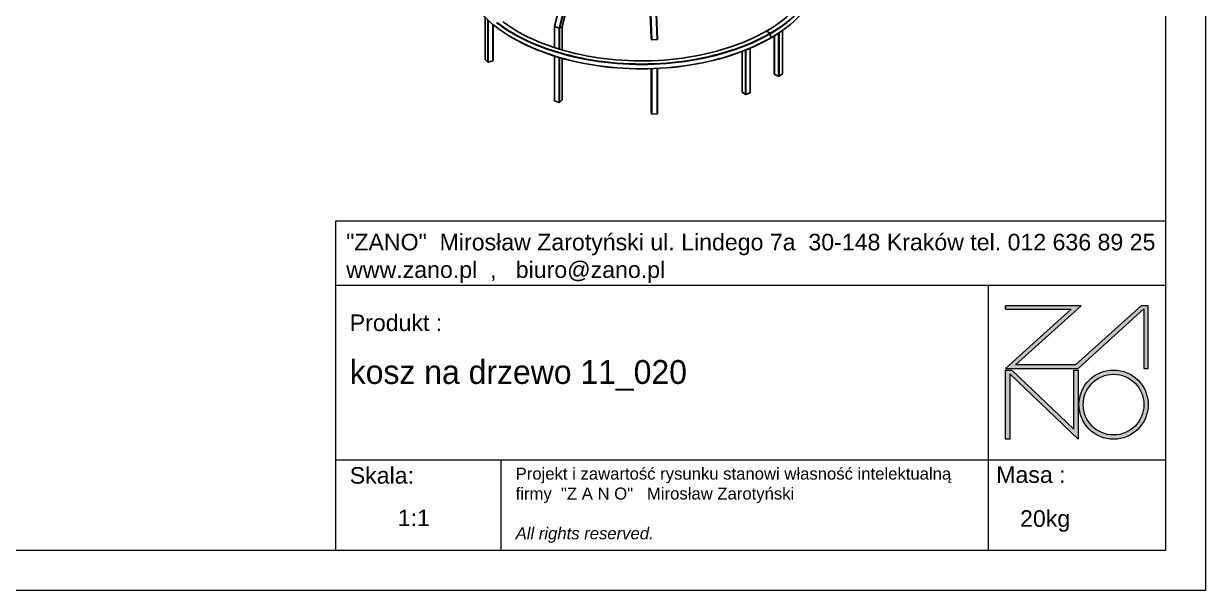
# Model space of a CAD drawing. Header units: millimetres. Extents: x -2251 to 3689, y -1488 to 2712.
# Drawn here: x 719 to 3689, y -1488 to -63 of the extents above; entities that cross this region are included whole.
import ezdxf

# ---------------------------------------------------------------- set-up
doc = ezdxf.new("R2010")
doc.units = ezdxf.units.MM
doc.layers.add('tabelka', color=155, linetype='Continuous')

# ---------------------------------------------------------------- blocks, each defined once
blk = doc.blocks.new('zano')
at = {"layer": 'Defpoints', "lineweight": 5}
for points in [[(6270.2, 3716.2), (6270.2, 3707.4), (6434.8, 3707.4), (6270.2, 3558.4), (6452.4, 3558.4), (6617.9, 3708.2), (6617.9, 3558.4), (6628.6, 3558.4), (6628.6, 3716.2), (6610.7, 3716.2), (6446.1, 3567.2), (6295.4, 3567.2), (6459.9, 3716.2), (6270.2, 3716.2), (6270.2, 3707.4)], [(6270.2, 3554.4), (6286.2, 3554.4), (6441.7, 3405.6), (6441.7, 3554.4), (6452.4, 3554.4), (6452.4, 3380.5), (6281, 3544.6), (6281, 3380.5), (6270.2, 3380.5)]]:
    blk.add_hatch(color=251, dxfattribs=at).paths.add_polyline_path(points)
h = blk.add_hatch(color=251, dxfattribs=at)
h.paths.add_polyline_path([(6454.7, 3467.4, 1), (6628.6, 3467.4, 1)])
h.paths.add_polyline_path([(6617.9, 3467.4, -1), (6465.4, 3467.4, -1)], flags=16)
at = {"layer": 'Defpoints', "color": 251, "lineweight": 5}
blk.add_lwpolyline([(6434.8, 3707.4), (6270.2, 3558.4), (6452.4, 3558.4), (6617.9, 3708.2), (6617.9, 3558.4), (6628.6, 3558.4), (6628.6, 3716.2), (6610.7, 3716.2), (6446.1, 3567.2), (6295.4, 3567.2), (6459.9, 3716.2), (6270.2, 3716.2), (6270.2, 3707.4), (6432.1, 3707.4)], dxfattribs=at)
for points in [[(6270.2, 3716.2), (6270.2, 3707.4), (6434.8, 3707.4), (6270.2, 3558.4), (6452.4, 3558.4), (6617.9, 3708.2), (6617.9, 3558.4), (6628.6, 3558.4), (6628.6, 3716.2), (6610.7, 3716.2), (6446.1, 3567.2), (6295.4, 3567.2), (6459.9, 3716.2), (6270.2, 3716.2), (6270.2, 3707.4)], [(6270.2, 3554.4), (6286.2, 3554.4), (6441.7, 3405.6), (6441.7, 3554.4), (6452.4, 3554.4), (6452.4, 3380.5), (6281, 3544.6), (6281, 3380.5), (6270.2, 3380.5)]]:
    blk.add_lwpolyline(points, close=True, dxfattribs=at)
for radius in [87, 76.3]:
    blk.add_circle((6541.7, 3467.4), radius, dxfattribs=at)
blk = doc.blocks.new('TABELA')
at = {"layer": 'tabelka', "lineweight": 5}
for p, q in [((4587.4, 3929.4), (6672.4, 3929.4)), ((4587.4, 3767.6), (4587.4, 3929.4)), ((4587.4, 3929.4), (6672.4, 3929.4)), ((6226.5, 3767.6), (6226.5, 3329)), ((4587.4, 3329), (6672.4, 3329)), ((5001.6, 3329), (5001.6, 3100.4)), ((6226.5, 3329), (6226.5, 3100.4))]:
    blk.add_line(p, q, dxfattribs=at)
blk.add_lwpolyline([(4587.4, 3767.6), (6672.4, 3767.6), (6672.4, 3100.4), (4587.4, 3100.4)], close=True, dxfattribs=at)
blk.add_blockref('zano', (0, 0))
at = {"layer": 'tabelka', "lineweight": 5, "attachment_point": 1}
for s, insert, char_height, width in [('{\\fArial|b0|i0|c238|p34;"ZANO"  Mirosław Zarotyński ul. Lindego 7a  30-148 Kraków tel. 012 636 89 25\\Pwww.zano.pl  ,   biuro@zano.pl}', (4613, 3896.9), 41.595, 2040.38), ('{\\fArial|b0|i0|c238|p34;Produkt : }', (4622, 3694.1), 41.595, 265.273), ('{\\fCentury Gothic|b0|i0|c238|p34;kosz na drzewo 11_020}', (4622, 3579.5), 60, 1048.78), ('{\\fArial|b0|i0|c238|p34;Skala: }', (4622, 3310.3), 41.595, 191.675), ('{\\fArial|b0|i0|c238|p34;Masa :}', (6246.7, 3312.2), 41.595, 200.457), ('{\\fArial|b0|i0|c238|p34;1:1}', (4742.5, 3203.5), 41.595, 42.482), ('{\\fArial|b0|i0|c238|p34;20kg}', (6306.7, 3201.8), 41.595, 42.482)]:
    blk.add_mtext(s, dxfattribs=dict(at, insert=insert, char_height=char_height, width=width))
at = {"layer": 'tabelka', "color": 1, "lineweight": 5, "insert": (5038.9, 3308.9), "char_height": 30, "width": 1186.12, "attachment_point": 1}
blk.add_mtext('{\\fArial|b0|i0|c0|p34;Projekt i zawartość rysunku stanowi własność intelektualną firmy \\fArial|b0|i0|c238|p34; "Z A N O"   Mirosław Zarotyński\\fArial|b0|i1|c238|p34;\\P\\PAll rights reserved.}', dxfattribs=at)
blk = doc.blocks.new('izometria')
for p, q in [((892.7, 726.6), (818.8, 441.5)), ((819, 441.3), (892.9, 726.5)), ((826.9, 438.8), (900.9, 724.1)), ((827.6, 438.8), (901.5, 724)), ((831.9, 441.3), (905, 723.1)), ((832, 441.4), (905, 723.1)), ((969.8, 715.8), (981, 422.6)), ((981, 422.5), (969.8, 715.8)), ((981.6, 419.4), (970.4, 715.8)), ((982.2, 419.3), (970.9, 715.9)), ((991.1, 419.6), (979.9, 716.2)), ((991.6, 419.8), (980.4, 716.2)), ((703, 456.5), (703, 386.5)), ((703, 386.3), (703, 456.5)), ((707.3, 381.8), (707.3, 452.5)), ((707.9, 381.6), (707.9, 451.9)), ((715.9, 384.1), (715.9, 445)), ((716.1, 384.3), (716.1, 444.8)), ((818.8, 441.5), (818.8, 406.1)), ((826.9, 438.8), (819, 441.3)), ((819, 441.3), (819, 406)), ((826.9, 438.8), (826.9, 403.5)), ((831.9, 441.3), (827.6, 438.8)), ((827.6, 438.8), (827.6, 403.3)), ((831.9, 441.3), (831.9, 402)), ((832, 441.4), (832, 402)), ((981.6, 419.4), (981, 422.5)), ((991.1, 419.6), (982.2, 419.3)), ((1173.8, 433.7), (1172.8, 433.2)), ((1174, 433.7), (1173.1, 433.1)), ((1175.7, 434.8), (1173.8, 433.7)), ((1175.9, 434.8), (1174, 433.7)), ((1174, 433.7), (1180.4, 430)), ((1180.4, 430), (1179.4, 429.5)), ((1186.3, 433.6), (1180.4, 430)), ((1180.7, 429.4), (1180.7, 422.1)), ((1187.3, 425.9), (1187.3, 361.4)), ((1187.5, 361.2), (1187.5, 426)), ((1194.6, 358), (1194.6, 430.6)), ((1195.3, 358.1), (1195.3, 431.1)), ((1200.9, 362.2), (1200.9, 434.9)), ((1201, 362.4), (1201, 434.9)), ((1133.5, 399.7), (1133.5, 331.7)), ((1133.6, 331.5), (1133.6, 399.8)), ((1139.1, 327.4), (1139.1, 401.9)), ((1139.8, 327.3), (1139.8, 402.2)), ((1147, 330.4), (1147, 405.2)), ((1147.1, 330.7), (1147.1, 405.3)), ((707.3, 381.8), (703, 386.3)), ((715.9, 384.1), (707.9, 381.6)), ((818.8, 392), (818.8, 316.8)), ((819, 316.6), (819, 391.9)), ((826.9, 314), (826.9, 389.5)), ((827.6, 314.2), (827.6, 389.3)), ((831.9, 318.7), (831.9, 388.1)), ((832, 318.9), (832, 388)), ((981, 370.6), (981, 300)), ((981, 300), (981, 370.6)), ((981.6, 294.8), (981.6, 370.6)), ((982.2, 294.5), (982.2, 370.6)), ((991.1, 294.9), (991.1, 371)), ((991.6, 295.2), (991.6, 371)), ((1194.6, 358), (1187.5, 361.2)), ((1200.9, 362.2), (1195.3, 358.1)), ((831.9, 318.7), (827.6, 314.2)), ((1139.1, 327.4), (1133.6, 331.5)), ((1147, 330.4), (1139.8, 327.3)), ((826.9, 314), (819, 316.6)), ((981.6, 294.8), (981, 300)), ((981, 300), (981, 300)), ((991.1, 294.9), (982.2, 294.5))]:
    blk.add_line(p, q)
at = {"flags": 128}
for points in [[(1208.1, 447.5), (1201.7, 442.8), (1194.9, 438.2), (1189.1, 434.5)], [(745.2, 431.9), (742.2, 433.7), (735.2, 438.2), (728.5, 442.8), (722, 447.5)], [(745.2, 424.5), (742.2, 426.4), (735.2, 430.8), (728.5, 435.4), (722, 440.2), (715.9, 445), (710, 450), (704.5, 455.1), (699.2, 460.3), (694.3, 465.6), (689.6, 470.9), (685.3, 476.4), (681.3, 482), (677.7, 487.6), (674.4, 493.3), (671.4, 499.1), (668.7, 504.9), (666.4, 510.7), (664.5, 516.6), (662.9, 522.6), (661.7, 528.6), (660.8, 534.5), (660.2, 540.5), (660.1, 546.6)], [(1270.1, 546.6), (1269.9, 540.5), (1269.4, 534.5), (1268.5, 528.6), (1267.2, 522.6), (1265.6, 516.6), (1263.7, 510.7), (1261.4, 504.9), (1258.8, 499.1), (1255.8, 493.3), (1252.5, 487.6), (1248.8, 482), (1244.8, 476.4), (1240.5, 470.9), (1235.9, 465.6), (1230.9, 460.3), (1225.7, 455.1), (1220.1, 450), (1214.2, 445), (1208.1, 440.2), (1201.7, 435.4), (1194.9, 430.8), (1189.1, 427.1)], [(1179.4, 429.5), (1172.9, 425.8), (1165.2, 421.8), (1157.2, 418), (1149.1, 414.2), (1140.7, 410.7), (1132.1, 407.3), (1123.3, 404.1), (1114.3, 401.1), (1105.2, 398.2), (1095.8, 395.6), (1086.4, 393.1), (1076.8, 390.8), (1067, 388.7), (1057.2, 386.8), (1047.2, 385), (1037.2, 383.5), (1027, 382.2), (1016.8, 381.1), (1006.5, 380.2), (996.2, 379.5), (985.8, 378.9), (975.5, 378.6), (965.1, 378.5), (954.7, 378.6), (944.3, 378.9), (933.9, 379.5), (923.6, 380.2), (913.3, 381.1), (903.1, 382.2), (893, 383.5), (882.9, 385), (872.9, 386.8), (863.1, 388.7), (853.4, 390.8), (843.8, 393.1), (834.3, 395.6), (825, 398.2), (815.8, 401.1), (806.9, 404.1), (798.1, 407.3), (789.5, 410.7), (781.1, 414.2), (772.9, 418), (764.9, 421.8), (757.2, 425.8), (749.8, 430), (742.5, 434.3), (735.6, 438.8), (728.9, 443.4), (722.4, 448.1)], [(1173.1, 433.1), (1166.7, 429.6), (1159.1, 425.7), (1151.3, 421.9), (1143.3, 418.2), (1135, 414.8), (1126.6, 411.5), (1117.9, 408.3), (1109.1, 405.4), (1100.1, 402.6), (1091, 400), (1081.7, 397.6), (1072.2, 395.3), (1062.7, 393.3), (1053, 391.4), (1043.2, 389.8), (1033.3, 388.3), (1023.3, 387.1), (1013.3, 386), (1003.2, 385.2), (993.1, 384.5), (982.9, 384), (972.7, 383.8), (962.5, 383.7), (952.3, 383.9), (942.1, 384.2), (932, 384.8), (921.9, 385.6), (911.8, 386.5), (901.8, 387.7), (891.9, 389), (882, 390.6), (872.3, 392.3), (862.7, 394.3), (853.2, 396.4), (843.8, 398.8), (834.6, 401.3), (825.5, 404), (816.6, 406.8), (807.8, 409.9), (799.3, 413.1), (791, 416.5), (782.8, 420), (774.9, 423.7), (767.2, 427.6), (759.8, 431.6), (752.5, 435.8), (745.6, 440.1), (738.9, 444.5), (732.5, 449.1)], [(1180.7, 429.4), (1173.2, 425.2), (1165.5, 421.2), (1157.5, 417.3), (1149.4, 413.6), (1141, 410.1), (1132.3, 406.7), (1123.5, 403.5), (1114.5, 400.4), (1105.4, 397.6), (1096.1, 394.9), (1086.6, 392.4), (1077, 390.1), (1067.2, 388), (1057.3, 386.1), (1047.4, 384.4), (1037.3, 382.8), (1027.1, 381.5), (1016.9, 380.4), (1006.6, 379.5), (996.3, 378.8), (985.9, 378.2), (975.5, 377.9), (965.1, 377.8), (954.7, 377.9), (944.3, 378.2), (933.9, 378.8), (923.5, 379.5), (913.2, 380.4), (903, 381.5), (892.9, 382.8), (882.8, 384.4), (872.8, 386.1), (862.9, 388), (853.2, 390.1), (843.6, 392.4), (834.1, 394.9), (824.7, 397.6), (815.6, 400.4), (806.6, 403.5), (797.8, 406.7), (789.2, 410.1), (780.8, 413.6), (772.6, 417.3), (764.6, 421.2), (756.9, 425.2), (749.4, 429.4), (745.2, 431.9)], [(1180.7, 422.1), (1173.2, 417.9), (1165.5, 413.8), (1157.5, 410), (1149.4, 406.3), (1141, 402.7), (1132.3, 399.3), (1123.5, 396.1), (1114.5, 393.1), (1105.4, 390.2), (1096.1, 387.5), (1086.6, 385.1), (1077, 382.8), (1067.2, 380.6), (1057.3, 378.7), (1047.4, 377), (1037.3, 375.5), (1027.1, 374.2), (1016.9, 373), (1006.6, 372.1), (996.3, 371.4), (985.9, 370.9), (975.5, 370.6), (965.1, 370.5), (954.7, 370.6), (944.3, 370.9), (933.9, 371.4), (923.5, 372.1), (913.2, 373), (903, 374.2), (892.9, 375.5), (882.8, 377), (872.8, 378.7), (862.9, 380.6), (853.2, 382.8), (843.6, 385.1), (834.1, 387.5), (824.7, 390.2), (815.6, 393.1), (806.6, 396.1), (797.8, 399.3), (789.2, 402.7), (780.8, 406.3), (772.6, 410), (764.6, 413.8), (756.9, 417.9), (749.4, 422.1), (745.2, 424.5)], [(1149.5, 406.3), (1149.1, 406.1), (1140.7, 402.5), (1132.1, 399.2), (1123.3, 396), (1114.3, 392.9), (1105.2, 390.1), (1095.8, 387.4), (1086.4, 384.9), (1076.8, 382.6), (1067, 380.5), (1057.2, 378.6), (1047.2, 376.9), (1037.2, 375.4), (1027, 374), (1016.8, 372.9), (1006.5, 372), (996.2, 371.3), (985.8, 370.8), (975.5, 370.5), (965.1, 370.4), (954.7, 370.5), (944.3, 370.8), (933.9, 371.3), (923.6, 372), (913.3, 372.9), (903.1, 374), (893, 375.4), (882.9, 376.9), (872.9, 378.6), (863.1, 380.5), (853.4, 382.6), (843.8, 384.9), (834.3, 387.4), (825, 390.1), (815.8, 392.9), (806.9, 396), (798.1, 399.2), (789.5, 402.5), (781.1, 406.1), (772.9, 409.8), (764.9, 413.7), (757.2, 417.7), (752.1, 420.5)], [(1189.1, 434.5), (1188, 433.7), (1180.7, 429.4)], [(1189.1, 427.1), (1188, 426.4), (1180.7, 422.1)], [(991.6, 295.2), (991.6, 295.1), (991.6, 295.1), (991.5, 295), (991.5, 295), (991.4, 294.9), (991.3, 294.9), (991.2, 294.9), (991.1, 294.9)]]:
    blk.add_lwpolyline(points, dxfattribs=at)
for centre, radius, start, end in [((1075.5, 619.9), 216.8, 300.746, 318.3724), ((1066.7, 625.1), 219.5, 299.865, 316.0439), ((1173.9, 433.5), 0.236, 52.1206, 116.6133), ((1173.9, 433.5), 0.239, 52.6483, 116.1049), ((1180, 429.4), 0.768, 2.6052, 57.3943), ((1180.5, 422), 0.248, 305.2014, 6.0979), ((703.2, 386.5), 0.198, 181.4555, 225.5664), ((707.7, 382.3), 0.708, 231.0653, 289.1601), ((715.8, 384.4), 0.312, 278.011, 349.9193), ((1187.6, 361.5), 0.271, 186.7748, 253.8578), ((1194.9, 358.7), 0.757, 246.4819, 301.8573), ((1200.7, 362.4), 0.222, 301.7698, 356.8887), ((819.1, 316.9), 0.309, 189.8122, 261.5687), ((831.8, 318.9), 0.2, 313.6284, 358.4158), ((1133.8, 331.7), 0.22, 182.9206, 237.5525), ((1139.5, 328), 0.755, 237.7371, 293.218), ((1146.9, 330.7), 0.282, 286.7791, 351.8286), ((827.2, 314.7), 0.712, 250.592, 308.4485), ((982.1, 295), 0.483, 205.2503, 281.7727)]:
    blk.add_arc(centre, radius, start, end)
for centre, major_axis, ratio, start_param, end_param in [((819.3, 441.4), (0.499, -0.064), 0.372917, 2.686402, 4.257198), ((819.3, 441.4), (0.499, -0.064), 0.372917, 3.09409, 4.257198), ((827.2, 438.9), (0.499, -0.064), 0.372917, 4.257198, 5.827995), ((827.2, 438.9), (0.499, -0.064), 0.372917, 4.257198, 5.827995), ((831.5, 441.4), (0.499, -0.064), 0.372917, 5.827995, 6.235683), ((831.5, 441.4), (0.499, -0.064), 0.372917, 5.827995, 6.330688), ((982.1, 419.4), (0.5, 0.009), 0.350504, 3.20821, 4.779006), ((982.1, 419.4), (0.5, 0.009), 0.350504, 3.20821, 4.779006), ((991.1, 419.8), (0.5, 0.009), 0.350504, 4.779006, 6.349802), ((991.1, 419.8), (0.5, 0.009), 0.350504, 4.779006, 6.349802)]:
    blk.add_ellipse(centre, major_axis=major_axis, ratio=ratio, start_param=start_param, end_param=end_param)
for points, knots in [([(745.4, 424.3), (746.1, 423.9), (748.1, 422.6), (750.3, 421.4), (751.7, 420.6)], [0, 0, 0, 0, 0.3371315, 1, 1, 1, 1]), ([(1149.8, 406.3), (1150, 406.4), (1152.9, 407.6), (1158.3, 410.1), (1165.8, 413.8), (1173, 417.5), (1177.9, 420.2), (1180.3, 421.7), (1180.6, 421.8)], [0, 0, 0, 0, 0.025338, 0.264766, 0.504198, 0.743634, 0.97047, 1, 1, 1, 1]), ([(1180.6, 421.8), (1181.8, 422.5), (1184.7, 424.2), (1187.4, 425.9), (1189, 426.9)], [0, 0, 0, 0, 0.42612, 1, 1, 1, 1])]:
    blk.add_open_spline(points, degree=3, knots=knots)

msp = doc.modelspace()

# ---------------------------------------------------------------- linework, layer by layer
at = {"layer": 'tabelka', "lineweight": 5}
for points in [[(-2251.04, 2711.64), (3688.96, 2711.64), (3688.96, -1488.36), (-2251.04, -1488.36)], [(-2151.04, 2611.64), (3588.96, 2611.64), (3588.96, -1388.36), (-2151.04, -1388.36)]]:
    msp.add_lwpolyline(points, close=True, dxfattribs=at)

# ---------------------------------------------------------------- block references
at = {"xscale": 1.5, "yscale": 1.5, "zscale": 1.5}
msp.add_blockref('izometria', (824.6, -732.66), dxfattribs=at)
msp.add_blockref('TABELA', (-3083.42, -4488.76))

doc.saveas('drawing.dxf')
